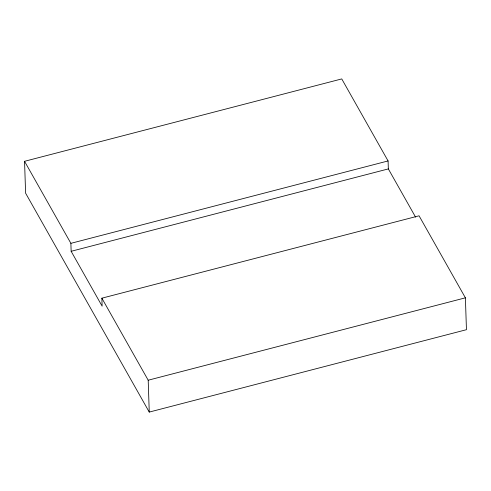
<?xml version="1.0" encoding="UTF-8"?>
<svg xmlns="http://www.w3.org/2000/svg" width="491" height="491" viewBox="0 0 491 491"><rect width="100%" height="100%" fill="white"/><g stroke="black" fill="none" stroke-linecap="round" stroke-linejoin="round"><path stroke-width="0.74" d="M24.55 161.306L70.882 243.333L71.146 251.3L102.128 306.157L101.864 298.184L419.062 215.801L465.394 297.828L466.45 329.694L149.252 412.084L25.606 193.172L24.55 161.306L341.748 78.916L388.08 160.944L388.344 168.91L415.595 217.157M70.882 243.333L388.08 160.944M71.146 251.3L388.344 168.91M101.864 298.184L148.196 380.212L465.394 297.828M148.196 380.212L149.252 412.084"/></g></svg>
